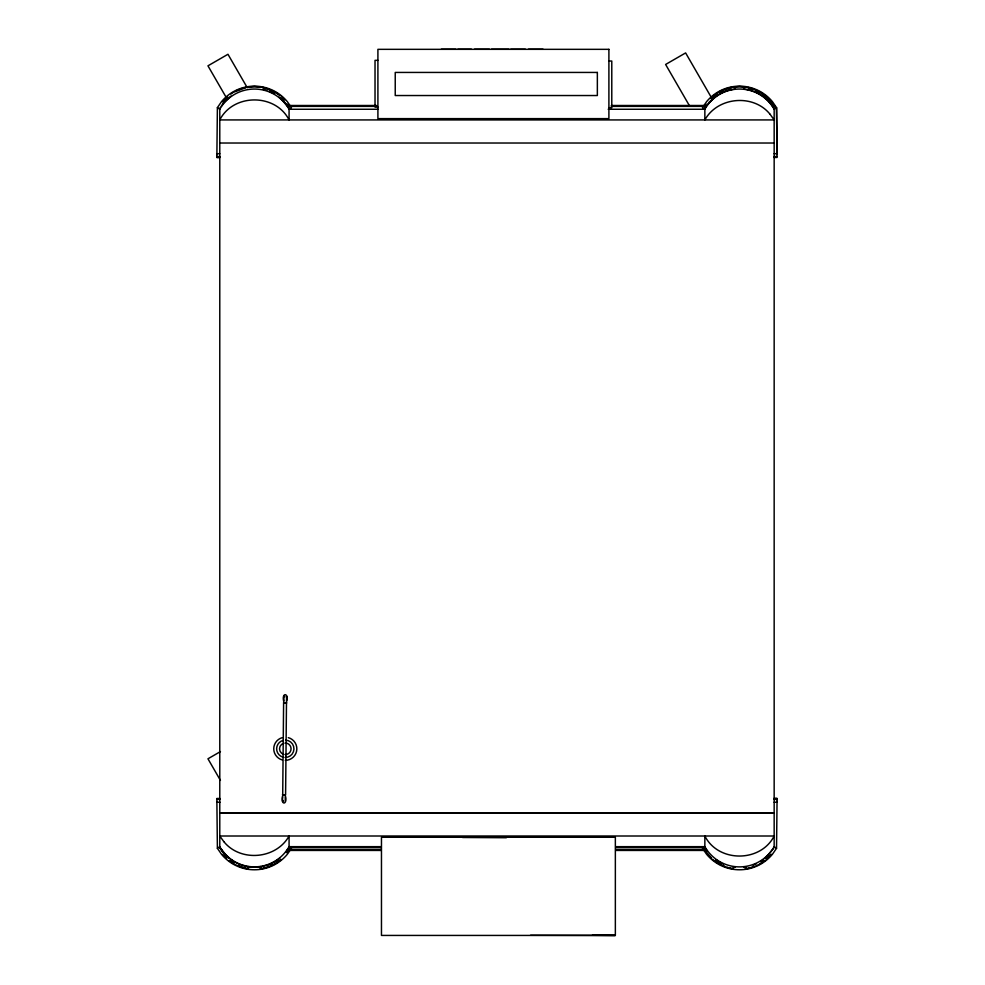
<?xml version="1.0" encoding="UTF-8"?>
<svg xmlns="http://www.w3.org/2000/svg" width="985" height="985" viewBox="0 0 985 985"><rect width="100%" height="100%" fill="white"/><g stroke="black" fill="none" stroke-linecap="round" stroke-linejoin="round"><path stroke-width="1.48" d="M282.695 796.52C280.343 804.991 287.497 805.348 285.588 796.533M283.606 701.111C281.673 692.295 288.802 692.701 286.77 701.135M286.5 701.135L286.598 696.05L286.192 696.814M216.885 154.571L217.389 107.636L221.502 101.652A42.7 42.7 0 0 1 287.337 101.652L291.449 107.636L289.073 109.261A39.806 39.806 0 0 0 219.778 109.261L217.389 107.636M776.537 848.307L774.161 846.669A39.806 39.806 0 0 1 704.854 846.669L702.477 848.307L706.59 854.278A42.7 42.7 0 0 0 772.425 854.278L776.537 848.307L777.042 801.359M704.349 106.318L705.949 103.991M287.177 853.108L289.578 849.624M220.394 107.476L219.778 108.375L219.778 847.556L228.668 858.292M221.231 106.257L223.743 102.625L230.946 96.037M704.854 108.375L705.482 107.476M289.073 847.556L285.933 852.099A40.459 40.459 0 0 0 289.073 847.556L381.133 847.556M773.533 848.454L765.271 858.292M222.462 101.664L227.633 96.431L222.511 101.603M766.539 859.314L771.415 854.327L767.327 858.464M710.665 98.5L718.188 92.492M708.831 102.625L717.178 95.225M712.475 96.616L715.085 94.745M283.298 800.608L282.609 801.47L282.424 796.52M230.909 94.068L233.1 92.492M276.834 862.651L281.217 859.499L276.465 862.86M765.21 860.287L760.826 863.439A41.308 41.308 0 0 1 755.803 866.012M274.47 862.318L277.893 859.905M760.703 861.518L762.981 859.905M760.358 863.697L765.111 860.348M221.317 849.796L219.827 847.519A40.459 40.459 0 0 0 246.164 866.271M289.073 846.669L291.449 848.307L287.337 854.278A42.7 42.7 0 0 1 221.502 854.278L217.389 848.307L219.778 846.669A39.806 39.806 0 0 0 289.073 846.669L381.133 846.669M220.455 751.58L207.958 758.795L220.431 780.403M233.568 92.233L245.659 87.653M718.656 92.233L723.926 89.758M719.456 93.612L722.731 92.073M268.696 866.8L275.271 863.697M753.229 865.298L756.283 863.857M723.987 91.642L731.523 89.081M267.427 865.138L271.207 863.857M284.111 702.711L284.271 702.933M285.084 794.944L283.188 794.673M725.243 89.13L730.747 87.653M261.53 868.733L267.317 867.169M746.618 868.733L753.771 866.8M286.069 702.945L286.77 702.81L286.007 702.97M283.126 794.71L282.449 794.883L283.089 795.006M247.309 87.197L254.425 86.581L261.53 87.197M732.397 87.197L739.513 86.581L746.618 87.197M258.599 867.292L261.382 867.046L247.457 867.12L250.252 867.292M743.687 867.292L746.47 867.046L745.288 867.12M216.885 157.465L219.963 157.44L216.885 157.465L216.885 153.697L219.778 153.697M777.042 798.466L773.976 798.49L777.042 798.466L777.042 802.233L774.161 802.233M441.317 49.25L455.944 49.25M457.816 49.25L471.458 49.25M474.438 49.25L489.446 49.25M491.392 49.25L508.962 49.25M510.722 49.25L525.411 49.25M528.428 49.25L543.055 49.25M377.908 60.331L375.026 60.331L375.026 107.045L377.908 107.045M608.902 61.033L611.784 61.033L611.784 107.747L608.902 107.685M289.073 105.494L376.529 105.494M611.266 105.494L704.854 105.494M376.529 106.38L289.073 106.38L289.073 119.924C275.541 93.206 233.322 93.329 219.778 119.924L774.161 119.924L770.085 114.285M611.266 106.38L704.854 106.38L704.854 119.924C717.708 96.727 753.451 93.587 770.073 114.272M289.073 109.261L378.055 109.261M608.201 109.261L704.854 109.261A39.806 39.806 0 0 1 774.161 109.261L776.537 107.636L772.425 101.652A42.7 42.7 0 0 0 706.59 101.652L702.477 107.636L704.854 109.261M219.778 143.022L774.161 143.022M774.161 153.697L777.042 153.697L777.042 157.465L773.964 157.465M216.885 156.578L219.963 156.578M773.964 156.578L777.042 156.578M219.963 798.466L216.885 798.466L216.885 802.233L219.963 802.233M216.885 799.352L219.963 799.352M773.964 799.352L777.042 799.352M219.778 812.834L774.161 812.834M219.778 812.908L774.161 812.908M615.871 846.669L704.854 846.669M615.871 847.556L704.903 847.519L706.405 849.796L704.903 847.519A39.782 39.782 0 0 0 707.168 851.065M381.133 849.55L289.073 849.55L289.073 836.006C276.206 859.203 240.512 862.343 223.866 841.67M615.871 849.55L704.854 849.55L704.854 836.006C718.361 862.786 760.642 862.638 774.161 836.006L219.778 836.006L223.841 841.646M289.073 850.437L381.133 850.437M615.871 850.437L704.854 850.437M462.531 837.484L506.339 837.73M592.404 935.258L615.354 935.43L615.354 837.262L381.466 837.262L381.466 935.43L615.354 935.43L530.57 935.27M732.544 867.046L735.327 867.292M732.397 868.733L726.598 867.219M247.309 868.733L237.496 865.606M286.106 702.65L283.926 702.847M748.28 87.603L753.796 89.093M747.812 89.229L751.863 90.325M261.813 87.222L268.708 89.093M262.724 89.229L266.775 90.325M267.12 88.613L272.673 90.952L270.038 89.709M720.318 864.584L721.254 864.978L718.631 863.746M725.428 866.738L722.645 865.569L725.219 866.849M235.23 864.584L236.166 864.978M237.557 865.569L240.34 866.738M269.262 91.211L272.71 92.775L269.287 91.174M755.113 89.709L757.761 90.952L752.208 88.613A41.308 41.308 0 0 0 748.107 87.505M758.696 91.346L762.993 94.104M764.064 94.794L766.712 97.059M273.621 91.346L279.555 95.151M716.206 859.942L721.229 863.155M714.95 861.149L719.247 863.894M231.118 859.942L234.886 862.355M229.296 860.779L234.159 863.894M760.383 92.184L762.833 93.92M764.385 97.022L765.271 97.65M275.295 92.184L278.977 94.794M279.297 97.022L287.534 106.146M716.07 859.93L719.456 862.318M712.684 859.536L717.4 862.872M230.995 859.93L233.248 861.53M229.862 861.149L233.543 863.746M282.67 98.007L284.751 99.916M709.175 856.014L711.256 857.923M224.088 856.014L226.168 857.923M766.33 96.395L771.452 101.566M281.242 96.395L284.32 99.497M711.663 858.501L704.324 849.661M222.475 854.364L225.553 857.467M770.701 101.036L774.161 105.494M284.148 696.777L283.791 695.989L283.889 701.123M773.89 105.099L775.503 107.451M770.184 102.625L772.609 106.146M287.989 103.918L289.615 106.269M711.687 98.069L685.622 52.919L665.614 64.468L689.438 105.727M247.26 87.702L227.966 54.273L207.958 65.823L226.747 98.352M285.268 801.174L285.305 796.533M777.042 153.697L776.537 107.636L777.042 153.992M216.885 801.95L217.389 848.307M774.161 847.556L774.161 108.375A39.782 39.782 0 0 0 763.03 95.964M280.036 857.984A40.459 40.459 0 0 1 269.311 864.288M268.019 864.768A40.459 40.459 0 0 1 262.687 866.271M261.32 866.529A40.459 40.459 0 0 1 247.518 866.529M723.224 864.19A39.782 39.782 0 0 1 720.7 862.958M718.299 861.555A39.782 39.782 0 0 1 715.984 859.979M705.592 107.205A40.459 40.459 0 0 1 735.352 89.019M743.663 89.019A40.459 40.459 0 0 1 751.789 90.719M753.106 91.162A40.459 40.459 0 0 1 772.646 106.06M235.575 91.125A41.308 41.308 0 0 1 239.441 89.389M240.759 88.896A41.308 41.308 0 0 1 246.201 87.406M247.592 87.148A41.308 41.308 0 0 1 260.249 87.012M263.032 87.505A41.308 41.308 0 0 1 265.765 88.194M755.791 91.74A39.782 39.782 0 0 1 759.521 93.661M269.422 91.186A39.782 39.782 0 0 1 274.446 93.661M280.146 97.687A39.782 39.782 0 0 1 288.309 107.205M719.407 91.79A41.308 41.308 0 0 1 724.517 89.389M725.846 88.896A41.308 41.308 0 0 1 731.289 87.406M732.68 87.148A41.308 41.308 0 0 1 745.337 87.012M275.738 863.439A41.308 41.308 0 0 1 270.715 866.012M269.41 866.541A41.308 41.308 0 0 1 259.855 868.992M248.602 868.918A41.308 41.308 0 0 1 241.731 867.329M233.211 861.555A39.782 39.782 0 0 1 230.896 859.979M228.705 858.243A39.782 39.782 0 0 1 219.827 847.519M754.498 866.541A41.308 41.308 0 0 1 744.943 868.992M733.677 868.918A41.308 41.308 0 0 1 726.807 867.329M285.293 743.022A5.775 5.775 0 0 1 291.067 748.797A5.775 5.775 0 0 1 285.293 754.572M283.803 754.375A5.775 5.775 0 0 1 283.803 743.219M288.285 737.642A11.549 11.549 0 0 1 285.293 760.346M282.301 759.952A11.549 11.549 0 0 1 282.301 737.642M285.588 740.141A8.668 8.668 0 0 1 293.949 749.092A8.668 8.668 0 0 1 284.997 757.453M282.769 757.083A8.668 8.668 0 0 1 283.335 740.351M283.606 702.625L282.707 795.018L285.588 795.043L286.487 702.65L283.606 702.625M608.902 49.336L377.908 49.336L377.908 118.631L608.902 118.631L608.902 49.336M597.353 72.434L395.231 72.434L395.231 95.533L597.353 95.533L597.353 72.434"/></g></svg>
